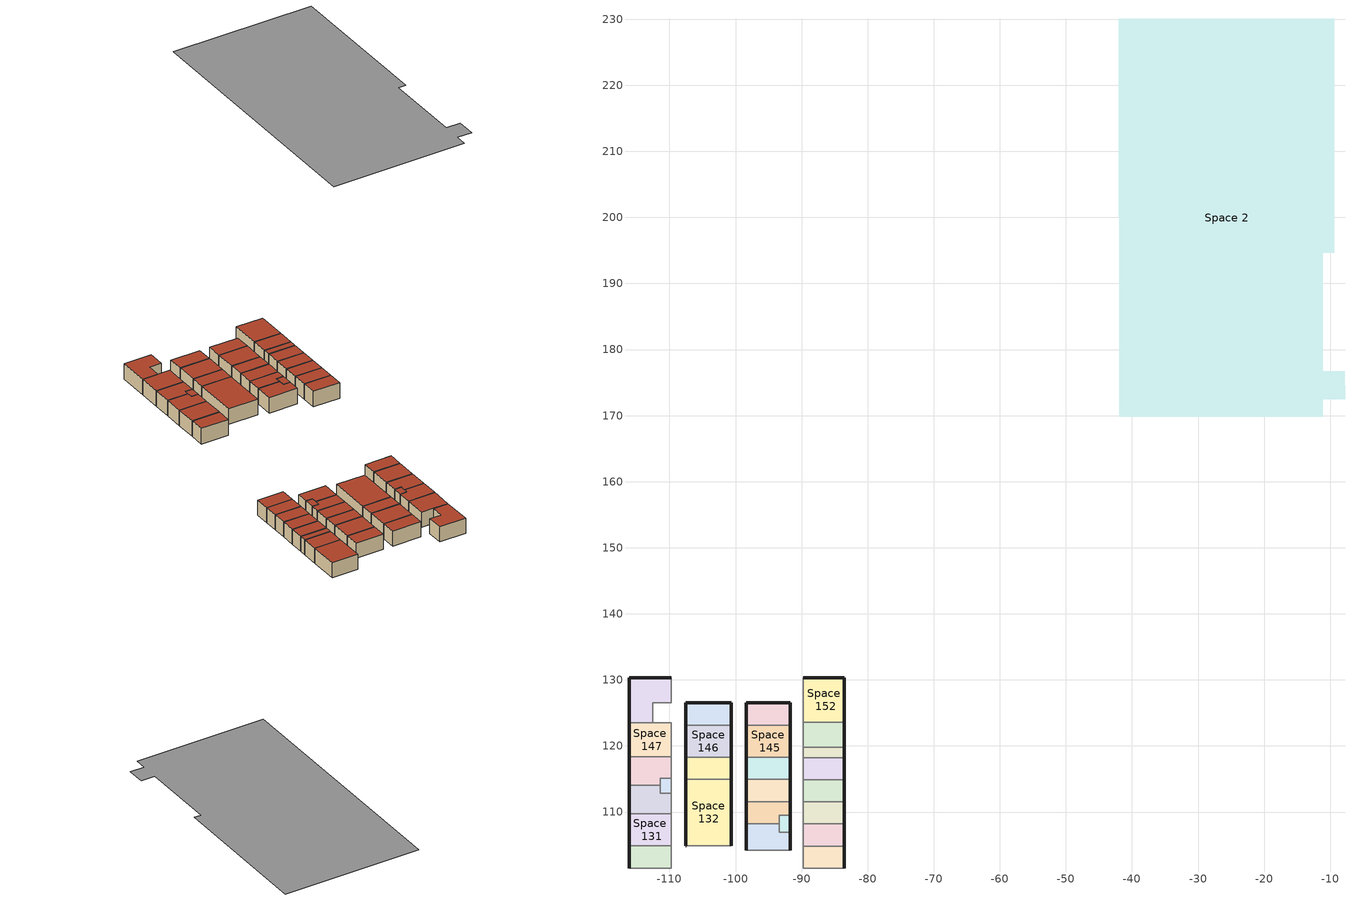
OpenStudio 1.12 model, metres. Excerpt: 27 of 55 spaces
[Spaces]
Space 125
 floor ground: -83.52,104.85 -83.52,101.46 -89.73,101.46 -89.73,104.85 z0
 wall outside: -83.52,101.46 -83.52,104.85 z0:3.66
 wall to Space 121: -89.73,101.46 -83.52,101.46 z0:3.66
 wall to Space 101: -89.73,104.85 -89.73,101.46 z0:3.66
 wall to Space 130: -83.52,104.85 -89.73,104.85 z0:3.66
 roof outside: -83.52,101.46 -83.52,104.85 -89.73,104.85 -89.73,101.46 z3.66
Space 127
 floor ground: -109.75,104.86 -109.74,101.5 -116.1,101.49 -116.1,104.86 z0
 wall outside: -116.1,104.86 -116.1,101.49 z0:3.66
 wall to Space 101: -109.74,101.5 -109.75,104.86 z0:3.66
 wall to Space 123: -116.1,101.49 -109.74,101.5 z0:3.66
 wall to Space 131: -109.75,104.86 -116.1,104.86 z0:3.66
 roof outside: -116.1,101.49 -109.74,101.5 -109.75,104.86 -116.1,104.86 z3.66
Space 129
 floor ground: -93.38,108.25 -93.38,106.92 -91.74,106.92 -91.74,104.19 -98.38,104.19 -98.38,108.25 z0
 wall outside: -91.74,104.19 -91.74,106.92 / -98.38,108.25 -98.38,104.19 z0:3.66
 wall to Space 126: -98.38,104.19 -91.74,104.19 z0:3.66
 wall to Space 135: -93.38,108.25 -98.38,108.25 z0:3.66
 wall to Space 133: -91.74,106.92 -93.38,106.92 -93.38,108.25 z0:3.66
 roof outside: -91.74,104.19 -91.74,106.92 -93.38,106.92 -93.38,108.25 -98.38,108.25 -98.38,104.19 z3.66
Space 130
 floor ground: -83.52,108.2 -83.52,104.85 -89.73,104.85 -89.73,108.2 z0
 wall outside: -83.52,104.85 -83.52,108.2 z0:3.66
 wall to Space 101: -89.73,108.2 -89.73,104.85 z0:3.66
 wall to Space 134: -83.52,108.2 -89.73,108.2 z0:3.66
 roof outside: -83.52,104.85 -83.52,108.2 -89.73,108.2 -89.73,104.85 z3.66
Space 131
 floor ground: -109.75,109.71 -109.75,104.86 -116.1,104.86 -116.11,109.7 z0
 wall outside: -116.11,109.7 -116.1,104.86 z0:3.66
 wall to Space 136: -109.75,109.71 -116.11,109.7 z0:3.66
 wall to Space 101: -109.75,104.86 -109.75,109.71 z0:3.66
 roof outside: -109.75,104.86 -109.75,109.71 -116.11,109.7 -116.1,104.86 z3.66
Space 132
 floor ground: -100.66,114.99 -100.66,104.91 -107.51,104.91 -107.51,114.99 z0
 wall outside: -100.66,104.91 -100.66,114.99 -100.67,114.99 / -107.51,114.99 -107.51,104.91 -107.5,104.91 z0:3.66
 wall to Space 142: -100.67,114.99 -107.51,114.99 z0:3.66
 wall to Space 128: -107.5,104.91 -100.66,104.91 z0:3.66
 roof outside: -100.66,104.91 -100.66,114.99 -107.51,114.99 -107.51,104.91 z3.66
Space 133
 floor ground: -91.74,109.5 -91.74,106.92 -93.38,106.92 -93.38,109.5 z0
 wall outside: -91.74,106.92 -91.74,109.5 z0:3.66
 wall to Space 135: -91.74,109.5 -93.38,109.5 -93.38,108.25 z0:3.66
 roof outside: -91.74,106.92 -91.74,109.5 -93.38,109.5 -93.38,106.92 z3.66
Space 134
 floor ground: -83.52,111.54 -83.52,108.2 -89.73,108.2 -89.73,111.54 z0
 wall outside: -83.52,108.2 -83.52,111.54 z0:3.66
 wall to Space 101: -89.73,111.54 -89.73,108.2 z0:3.66
 wall to Space 138: -83.52,111.54 -89.73,111.54 z0:3.66
 roof outside: -83.52,108.2 -83.52,111.54 -89.73,111.54 -89.73,108.2 z3.66
Space 135
 floor ground: -91.74,111.54 -91.74,109.5 -93.38,109.5 -93.38,108.25 -98.38,108.25 -98.38,111.54 z0
 wall outside: -91.74,109.5 -91.74,111.54 / -98.38,111.54 -98.38,108.25 z0:3.66
 wall to Space 137: -91.74,111.54 -98.38,111.54 z0:3.66
 roof outside: -93.38,108.25 -93.38,109.5 -91.74,109.5 -91.74,111.54 -98.38,111.54 -98.38,108.25 z3.66
Space 136
 floor ground: -111.38,114.07 -111.38,112.84 -109.75,112.84 -109.75,109.71 -116.11,109.7 -116.11,114.07 z0
 wall outside: -116.11,114.07 -116.11,109.7 z0:3.66
 wall to Space 140: -111.38,114.07 -116.11,114.07 z0:3.66
 wall to Space 139: -109.75,112.84 -111.38,112.84 -111.38,114.07 z0:3.66
 wall to Space 101: -109.75,109.71 -109.75,112.84 z0:3.66
 roof outside: -116.11,109.7 -109.75,109.71 -109.75,112.84 -111.38,112.84 -111.38,114.07 -116.11,114.07 z3.66
Space 137
 floor ground: -91.74,114.99 -91.74,111.54 -98.38,111.54 -98.38,114.99 z0
 wall outside: -91.74,111.54 -91.74,114.99 / -98.38,114.99 -98.38,111.54 z0:3.66
 wall to Space 143: -91.74,114.99 -98.38,114.99 z0:3.66
 roof outside: -91.74,111.54 -91.74,114.99 -98.38,114.99 -98.38,111.54 z3.66
Space 138
 floor ground: -83.52,114.92 -83.52,111.54 -89.73,111.54 -89.73,114.92 z0
 wall outside: -83.52,111.54 -83.52,114.92 z0:3.66
 wall to Space 101: -89.73,114.92 -89.73,111.54 z0:3.66
 wall to Space 141: -83.52,114.92 -89.73,114.92 z0:3.66
 roof outside: -89.73,111.54 -83.52,111.54 -83.52,114.92 -89.73,114.92 z3.66
Space 139
 floor ground: -109.75,115.09 -109.75,112.84 -111.38,112.84 -111.38,115.09 z0
 wall to Space 101: -109.75,112.84 -109.75,115.09 z0:3.66
 wall to Space 140: -109.75,115.09 -111.38,115.09 -111.38,114.07 z0:3.66
 roof outside: -111.38,112.84 -109.75,112.84 -109.75,115.09 -111.38,115.09 z3.66
Space 140
 floor ground: -109.76,118.35 -109.75,115.09 -111.38,115.09 -111.38,114.07 -116.11,114.07 -116.12,118.34 z0
 wall outside: -116.12,118.34 -116.11,114.07 z0:3.66
 wall to Space 147: -109.76,118.35 -116.12,118.34 z0:3.66
 wall to Space 101: -109.75,115.09 -109.76,118.35 z0:3.66
 roof outside: -111.38,114.07 -111.38,115.09 -109.75,115.09 -109.76,118.35 -116.12,118.34 -116.11,114.07 z3.66
Space 141
 floor ground: -83.52,118.19 -83.52,114.92 -89.73,114.92 -89.73,118.19 z0
 wall outside: -83.52,114.92 -83.52,118.19 z0:3.66
 wall to Space 101: -89.73,118.19 -89.73,114.92 z0:3.66
 wall to Space 144: -83.52,118.19 -89.73,118.19 z0:3.66
 roof outside: -83.52,114.92 -83.52,118.19 -89.73,118.19 -89.73,114.92 z3.66
Space 142
 floor ground: -100.67,118.27 -100.67,114.99 -107.51,114.99 -107.51,118.27 z0
 wall outside: -100.67,114.99 -100.67,118.27 / -107.51,118.27 -107.51,114.99 z0:3.66
 wall to Space 146: -100.67,118.27 -107.51,118.27 z0:3.66
 roof outside: -100.67,114.99 -100.67,118.27 -107.51,118.27 -107.51,114.99 z3.66
Space 143
 floor ground: -91.74,118.27 -91.74,114.99 -98.38,114.99 -98.38,118.26 z0
 wall outside: -91.74,114.99 -91.74,118.27 / -98.38,118.26 -98.38,114.99 z0:3.66
 wall to Space 145: -91.74,118.27 -98.38,118.26 z0:3.66
 roof outside: -91.74,114.99 -91.74,118.27 -98.38,118.26 -98.38,114.99 z3.66
Space 144
 floor ground: -83.52,119.78 -83.52,118.19 -89.73,118.19 -89.73,119.78 z0
 wall outside: -83.52,118.19 -83.52,119.78 z0:3.66
 wall to Space 101: -89.73,119.78 -89.73,118.19 z0:3.66
 wall to Space 148: -83.52,119.78 -89.73,119.78 z0:3.66
 roof outside: -83.52,118.19 -83.52,119.78 -89.73,119.78 -89.73,118.19 z3.66
Space 145
 floor ground: -91.75,123.11 -91.74,118.27 -98.38,118.26 -98.39,123.11 z0
 wall outside: -91.74,118.27 -91.75,123.11 / -98.39,123.11 -98.38,118.26 z0:3.66
 wall to Space 150: -91.75,123.11 -98.39,123.11 z0:3.66
 roof outside: -98.38,118.26 -91.74,118.27 -91.75,123.11 -98.39,123.11 z3.66
Space 146
 floor ground: -100.68,123.11 -100.67,118.27 -107.51,118.27 -107.52,123.11 z0
 wall outside: -100.67,118.27 -100.68,123.11 / -107.52,123.11 -107.51,118.27 z0:3.66
 wall to Space 149: -100.68,123.11 -107.52,123.11 z0:3.66
 roof outside: -100.67,118.27 -100.68,123.11 -107.52,123.11 -107.51,118.27 z3.66
Space 147
 floor ground: -109.76,123.5 -109.76,118.35 -116.12,118.34 -116.12,123.49 z0
 wall outside: -116.12,123.49 -116.12,118.34 z0:3.66
 wall to Space 151: -112.53,123.49 -116.12,123.49 z0:3.66
 wall to Space 101: -109.76,118.35 -109.76,123.5 -112.53,123.49 z0:3.66
 roof outside: -116.12,118.34 -109.76,118.35 -109.76,123.5 -116.12,123.49 z3.66
Space 148
 floor ground: -83.52,123.59 -83.52,119.78 -89.73,119.78 -89.73,123.59 z0
 wall outside: -83.52,119.78 -83.52,123.59 z0:3.66
 wall to Space 101: -89.73,123.59 -89.73,119.78 z0:3.66
 wall to Space 152: -83.52,123.59 -89.73,123.59 z0:3.66
 roof outside: -83.52,119.78 -83.52,123.59 -89.73,123.59 -89.73,119.78 z3.66
Space 149
 floor ground: -107.52,126.57 -100.68,126.57 -100.68,123.11 -107.52,123.11 z0
 wall outside: -100.68,123.11 -100.68,126.57 -107.52,126.57 -107.52,123.11 z0:3.66
 roof outside: -107.52,123.11 -100.68,123.11 -100.68,126.57 -107.52,126.57 z3.66
Space 150
 floor ground: -91.75,126.57 -91.75,123.11 -98.39,123.11 -98.39,126.57 z0
 wall outside: -91.75,123.11 -91.75,126.57 -98.39,126.57 -98.39,123.11 z0:3.66
 roof outside: -91.75,123.11 -91.75,126.57 -98.39,126.57 -98.39,123.11 z3.66
Space 151
 floor ground: -109.77,130.35 -109.77,126.57 -112.53,126.57 -112.53,123.49 -116.12,123.49 -116.13,130.35 z0
 wall outside: -109.77,130.35 -116.13,130.35 -116.12,123.49 z0:3.66
 wall to Space 101: -112.53,123.49 -112.53,126.57 -109.77,126.57 -109.77,130.35 z0:3.66
 roof outside: -116.12,123.49 -112.53,123.49 -112.53,126.57 -109.77,126.57 -109.77,130.35 -116.13,130.35 z3.66
Space 152
 floor ground: -83.52,130.35 -83.52,123.59 -89.73,123.59 -89.73,130.35 z0
 wall outside: -83.52,123.59 -83.52,130.35 -89.73,130.35 z0:3.66
 wall to Space 101: -89.73,130.35 -89.73,123.59 z0:3.66
 roof outside: -83.52,123.59 -83.52,130.35 -89.73,130.35 -89.73,123.59 z3.66
Space 2
 floor ground: -9.36,230.1 -9.36,194.67 -11.09,194.67 -11.09,176.7 -7.75,176.7 -7.75,172.47 -11.12,172.47 -11.12,169.82 -41.91,169.82 -41.97,230.1 z0
[Building]
Building 1: Space Type=189.1-2009 - Office - OpenOffice - CZ4-8; Default Construction Set=189.1-2009 - CZ5 - Office
[Site]
Site 1
[ClimateZones]
Climate Zone Institution Name 1=ASHRAE; Climate Zone Document Name 1=ANSI/ASHRAE Standard 169; Climate Zone Document Year 1=2006; Climate Zone Institution Name 2=CEC; Climate Zone Document Name 2=California Climate Zone Descriptions; Climate Zone Document Year 2=1995
[DefaultConstructionSet]
189.1-2009 - CZ5 - Office: Default Exterior Surface Constructions=Default Surface Constructions 13; Default Interior Surface Constructions=Default Surface Constructions 14; Default Ground Contact Surface Constructions=Default Surface Constructions 15; Default Exterior SubSurface Constructions=Default Sub Surface Constructions 9; Default Interior SubSurface Constructions=Default Sub Surface Constructions 10; Interior Partition Construction=Interior Partition
[DefaultSurfaceConstructions]
Name | Floor Construction | Wall Construction | Roof Ceiling Construction
Default Surface Constructions 13 | ExtSlabCarpet 4in ClimateZone 1-8 | ASHRAE 189.1-2009 ExtWall Mass ClimateZone 5 | ASHRAE 189.1-2009 ExtRoof IEAD ClimateZone 2-5
Default Surface Constructions 14 | Interior Floor | Interior Wall | Interior Ceiling
Default Surface Constructions 15 | ExtSlabCarpet 4in ClimateZone 1-8 | ExtSlabCarpet 4in ClimateZone 1-8 | ExtSlabCarpet 4in ClimateZone 1-8
[Construction]
ExtSlabCarpet 4in ClimateZone 1-8: MAT-CC05 4 HW CONCRETE, CP02 CARPET PAD
Interior Floor: F16 Acoustic tile, F05 Ceiling air space resistance, M11 100mm lightweight concrete
Interior Wall: G01a 19mm gypsum board, F04 Wall air space resistance, G01a 19mm gypsum board
Interior Ceiling: M11 100mm lightweight concrete, F05 Ceiling air space resistance, F16 Acoustic tile
Exterior Door: F08 Metal surface, I01 25mm insulation board
Interior Window: Clear 3mm
Interior Door; Interior Partition: G05 25mm wood
ASHRAE 189.1-2009 ExtRoof IEAD ClimateZone 2-5: Roof Membrane, Roof Insulation [21], Metal Decking
ASHRAE 189.1-2009 ExtWindow ClimateZone 4-5: Theoretical Glass [207]
ASHRAE 189.1-2009 ExtWall Mass ClimateZone 5: 1IN Stucco, 8IN Concrete HW, Wall Insulation [40], 1/2IN Gypsum
[Material] Thermal Absorptance=0.9
Name | Roughness | Thickness {m} | Conductivity {W/m-K} | Density {kg/m3} | Specific Heat {J/kg-K} | Solar Absorptance | Visible Absorptance
MAT-CC05 4 HW CONCRETE | Rough | 0.1016 | 1.311 | 2240 | 836.8 | 0.85 | 0.85
1IN Stucco | Smooth | 0.0253 | 0.6918 | 1858 | 837 | 0.92 | 0.92
8IN Concrete HW | MediumRough | 0.2033 | 1.7296 | 2243 | 837 | 0.65 | 0.65
1/2IN Gypsum | Smooth | 0.0127 | 0.16 | 784.9 | 830 | 0.4 | 0.4
Roof Membrane | VeryRough | 0.0095 | 0.16 | 1121.29 | 1460 | 0.7 | 0.7
Metal Decking | MediumSmooth | 0.0015 | 45.006 | 7680 | 418.4 | 0.6 | 0.6
F16 Acoustic tile | MediumSmooth | 0.0191 | 0.06 | 368 | 590 | 0.3 | 0.3
M11 100mm lightweight concrete | MediumRough | 0.1016 | 0.53 | 1280 | 840 | 0.5 | 0.5
G01a 19mm gypsum board | MediumSmooth | 0.019 | 0.16 | 800 | 1090 | 0.4 | 0.4
F08 Metal surface | Smooth | 0.0008 | 45.28 | 7824 | 500 | 0.7 | 0.7
I01 25mm insulation board | MediumRough | 0.0254 | 0.03 | 43 | 1210 | 0.6 | 0.6
G05 25mm wood | MediumSmooth | 0.0254 | 0.15 | 608 | 1630 | 0.5 | 0.5
Roof Insulation [21] | MediumRough | 0.2105 | 0.049 | 265 | 836.8 | 0.7 | 0.7
Wall Insulation [40] | MediumRough | 0.0794 | 0.0432 | 91 | 837 | 0.5 | 0.5
[Material:NoMass]
CP02 CARPET PAD: Roughness=Smooth; Thermal Resistance {m2-K/W}=0.1; Thermal Absorptance=0.9; Solar Absorptance=0.8; Visible Absorptance=0.8
[Material:AirGap]
Name | Thermal Resistance {m2-K/W}
F05 Ceiling air space resistance | 0.18
F04 Wall air space resistance | 0.15
[DefaultSubSurfaceConstructions]
Name | Fixed Window Construction | Operable Window Construction | Door Construction | Tubular Daylight Dome Construction | Tubular Daylight Diffuser Construction
Default Sub Surface Constructions 9 | ASHRAE 189.1-2009 ExtWindow ClimateZone 4-5 | ASHRAE 189.1-2009 ExtWindow ClimateZone 4-5 | Exterior Door | Interior Window | Interior Window
Default Sub Surface Constructions 10 | Interior Window | Interior Window | Interior Door
[WindowMaterial:Glazing] Optical Data Type=SpectralAverage; Thickness {m}=0.003; Back Side Solar Reflectance at Normal Incidence=0; Back Side Visible Reflectance at Normal Incidence=0; Infrared Transmittance at Normal Incidence=0; Dirt Correction Factor for Solar and Visible Transmittance=1; Solar Diffusing=No
Name | Solar Transmittance at Normal Incidence | Front Side Solar Reflectance at Normal Incidence | Visible Transmittance at Normal Incidence | Front Side Visible Reflectance at Normal Incidence | Front Side Infrared Hemispherical Emissivity | Back Side Infrared Hemispherical Emissivity | Conductivity {W/m-K}
Clear 3mm | 0.837 | 0.075 | 0.898 | 0.081 | 0.84 | 0.84 | 0.9
Theoretical Glass [207] | 0.3311 | 0.6189 | 0.44 | 0.51 | 0.9 | 0.9 | 0.0133
[WindowMaterial:Blind]
Window Material Blind 1: Slat Width {m}=0.025; Slat Separation {m}=0.01875; Front Side Slat Beam Solar Reflectance=0.5; Back Side Slat Beam Solar Reflectance=0.5; Front Side Slat Diffuse Solar Reflectance=0.5; Back Side Slat Diffuse Solar Reflectance=0.5; Slat Beam Visible Transmittance=0
[SpaceType]
189.1-2009 - Office - OpenOffice - CZ4-8: Default Schedule Set=189.1-2009 - Office - OpenOffice - CZ4-8 Schedule Set; Design Specification Outdoor Air Object=189.1-2009 - Office - OpenOffice - CZ4-8 Ventilation; Standards Building Type=Office; Standards Space Type=OpenOffice
[DefaultScheduleSet]
189.1-2009 - Office - OpenOffice - CZ4-8 Schedule Set: Number of People Schedule=Office Work Occ; People Activity Level Schedule=Office Activity; Lighting Schedule=Office Bldg Light; Electric Equipment Schedule=Office Bldg Equip; Infiltration Schedule=Office Infil Quarter On
[Lights:Definition]
189.1-2009 - Office - OpenOffice - CZ4-8 Lights Definition: Design Level Calculation Method=Watts/Area; Watts per Space Floor Area {W/m2}=10.6563
[Lights]
189.1-2009 - Office - OpenOffice - CZ4-8 Lights: Lights Definition=189.1-2009 - Office - OpenOffice - CZ4-8 Lights Definition; Space or SpaceType=189.1-2009 - Office - OpenOffice - CZ4-8
[DesignSpecification:OutdoorAir]
189.1-2009 - Office - OpenOffice - CZ4-8 Ventilation: Outdoor Air Method=Sum; Outdoor Air Flow per Person {m3/s-person}=0.00943895
[People:Definition]
189.1-2009 - Office - OpenOffice - CZ4-8 People Definition: Number of People Calculation Method=People/Area; People per Space Floor Area {person/m2}=0.0565105; Fraction Radiant=0.3
[People]
189.1-2009 - Office - OpenOffice - CZ4-8 People: People Definition=189.1-2009 - Office - OpenOffice - CZ4-8 People Definition; Space or SpaceType=189.1-2009 - Office - OpenOffice - CZ4-8
[SpaceInfiltration:DesignFlowRate]
189.1-2009 - Office - OpenOffice - CZ4-8 Infiltration: Space or SpaceType=189.1-2009 - Office - OpenOffice - CZ4-8; Design Flow Rate Calculation Method=Flow/ExteriorArea; Flow per Exterior Surface Area {m3/s-m2}=0.000226568
[ElectricEquipment:Definition]
189.1-2009 - Office - OpenOffice - CZ4-8 Electric Equipment Definition: Design Level Calculation Method=Watts/Area; Watts per Space Floor Area {W/m2}=7.64238
[ElectricEquipment]
189.1-2009 - Office - OpenOffice - CZ4-8 Electric Equipment: Electric Equipment Definition=189.1-2009 - Office - OpenOffice - CZ4-8 Electric Equipment Definition; Space or SpaceType=189.1-2009 - Office - OpenOffice - CZ4-8
[ShadingControl]
Shading Control 1: Shading Type=InteriorBlind; Shading Device Material=Window Material Blind 1
[Space]
Name | Building Story
Space 125; Space 127; Space 129; Space 130; Space 131; Space 132; Space 133; Space 134; Space 135; Space 136; Space 137; Space 138; Space 139; Space 140; Space 141; Space 142; Space 143; Space 144; Space 145; Space 146; Space 147; Space 148; Space 149; Space 150; Space 151; Space 152 | Building Story 1
Space 2
[BuildingStory]
Building Story 1: Nominal Z Coordinate {m}=0; Nominal Floor to Floor Height {m}=3.6576
[Schedule:Ruleset]
Name | Default Day Schedule | Summer Design Day Schedule | Winter Design Day Schedule
Office Bldg Light | Office Bldg Light Default Schedule | Office Bldg Light Summer Design Day | Office Bldg Light Winter Design Day
Office Activity | Office Activity Default Schedule | Office Activity Summer Design Day | Office Activity Winter Design Day
Office Infil Quarter On | Office Infil Quarter On Default Schedule | Office Infil Quarter On Summer Design Day | Office Infil Quarter On Winter Design Day
Office Bldg Equip | Office Bldg Equip Default Schedule | Office Bldg Equip Summer Design Day | Office Bldg Equip Winter Design Day
Office Work Occ | Office Bldg Occ Default Schedule | Office Bldg Occ Summer Design Day | Office Bldg Occ Winter Design Day
[Schedule:Day]
Office Bldg Light Default Schedule: 5, 0, 0.05, 7, 0, 0.1, 8, 0, 0.3, 17, 0, 0.9, 18, 0, 0.7, 20, 0, 0.5, 22, 0, 0.3, 23, 0, 0.1, 24, 0, 0.05
Office Bldg Light Summer Design Day; Office Infil Quarter On Rule 1 Day Schedule; Office Bldg Equip Summer Design Day: 24, 0, 1
Office Bldg Light Winter Design Day; Office Bldg Equip Winter Design Day; Office Bldg Occ Winter Design Day; Office Bldg Occ Rule 1 Day Schedule: 24, 0, 0
Office Bldg Light Rule 1 Day Schedule: 24, 0, 0.05
Office Bldg Light Rule 2 Day Schedule: 6, 0, 0.05, 8, 0, 0.1, 14, 0, 0.5, 17, 0, 0.15, 24, 0, 0.05
Office Activity Default Schedule; Office Activity Summer Design Day; Office Activity Winter Design Day: 24, 0, 132
Office Infil Quarter On Default Schedule; Office Infil Quarter On Summer Design Day: 6, 0, 1, 22, 0, 0.25, 24, 0, 1
Office Infil Quarter On Winter Design Day; Office Infil Quarter On Rule 2 Day Schedule: 6, 0, 1, 18, 0, 0.25, 24, 0, 1
Office Bldg Equip Default Schedule: 8, 0, 0.4, 12, 0, 0.9, 13, 0, 0.8, 17, 0, 0.9, 18, 0, 0.8, 20, 0, 0.6, 22, 0, 0.5, 24, 0, 0.4
Office Bldg Equip Rule 1 Day Schedule: 24, 0, 0.3
Office Bldg Equip Rule 2 Day Schedule: 6, 0, 0.3, 8, 0, 0.4, 14, 0, 0.5, 17, 0, 0.35, 24, 0, 0.3
Office Bldg Occ Default Schedule: 6, 0, 0, 7, 0, 0.1, 8, 0, 0.2, 12, 0, 0.85, 13, 0, 0.5, 17, 0, 0.85, 18, 0, 0.7, 20, 0, 0.4, 22, 0, 0.1, 24, 0, 0.05
Office Bldg Occ Summer Design Day: 6, 0, 0, 22, 0, 1, 24, 0, 0.05
Office Bldg Occ Rule 2 Day Schedule: 6, 0, 0, 8, 0, 0.1, 14, 0, 0.4, 17, 0, 0.1, 24, 0, 0
[Schedule:Rule] Apply Monday=No; Apply Tuesday=No; Apply Wednesday=No; Apply Thursday=No; Apply Friday=No; Date Specification Type=DateRange; Start Month=1; Start Day=1; End Month=12; End Day=31
Name | Schedule Ruleset | Rule Order | Day Schedule | Apply Sunday | Apply Saturday
Office Bldg Light Rule 1 | Office Bldg Light | 0 | Office Bldg Light Rule 1 Day Schedule | Yes | No
Office Bldg Light Rule 2 | Office Bldg Light | 1 | Office Bldg Light Rule 2 Day Schedule | No | Yes
Office Infil Quarter On Rule 1 | Office Infil Quarter On | 0 | Office Infil Quarter On Rule 1 Day Schedule | Yes | No
Office Infil Quarter On Rule 2 | Office Infil Quarter On | 1 | Office Infil Quarter On Rule 2 Day Schedule | No | Yes
Office Bldg Equip Rule 1 | Office Bldg Equip | 0 | Office Bldg Equip Rule 1 Day Schedule | Yes | No
Office Bldg Equip Rule 2 | Office Bldg Equip | 1 | Office Bldg Equip Rule 2 Day Schedule | No | Yes
Office Work Occ Rule 1 | Office Work Occ | 0 | Office Bldg Occ Rule 1 Day Schedule | Yes | No
Office Work Occ Rule 2 | Office Work Occ | 1 | Office Bldg Occ Rule 2 Day Schedule | No | Yes
